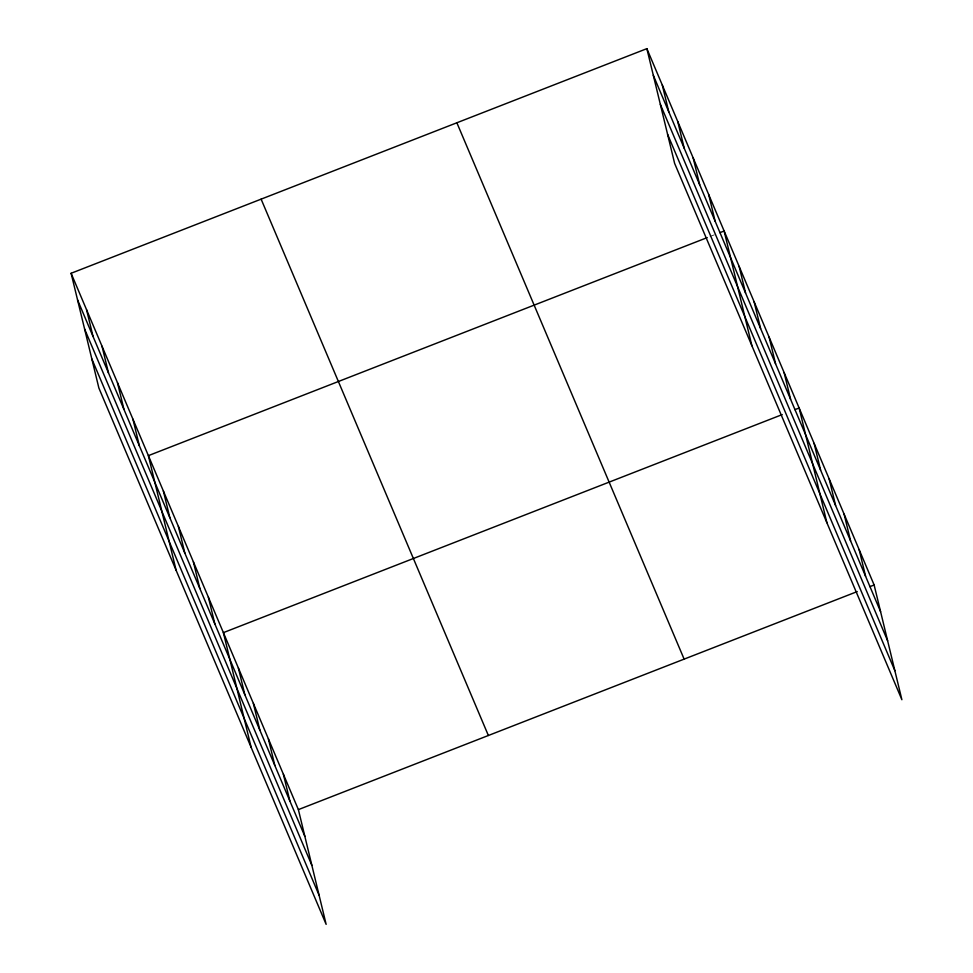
<?xml version="1.0" encoding="UTF-8"?>
<svg xmlns="http://www.w3.org/2000/svg" width="973" height="973" viewBox="0 0 973 973"><rect width="100%" height="100%" fill="white"/><g stroke="black" fill="none" stroke-linecap="round" stroke-linejoin="round"><path stroke-width="0.73" stroke-dasharray="4.87 3.65" d="M710.059 236.5L714.279 234.846"/><path stroke-width="1.46" d="M71.114 273.279L298.383 809.621L326.137 924.35L98.869 388.008L71.114 273.279L646.863 48.65L874.131 584.992L901.886 699.721L674.617 163.379L646.863 48.65M707.249 237.594L148.382 455.644L176.137 570.36M719.911 232.656L724.131 231.002L751.886 345.731M782.243 414.583L223.389 632.632L251.143 747.361M794.905 409.645L799.137 408.003L826.892 522.72M298.383 809.621L857.237 591.584M869.911 586.634L874.131 584.992M653.321 75.322L880.577 611.664M660.351 104.379L887.607 640.721M667.587 134.323L894.856 670.665M456.872 122.78L684.128 659.122M261.117 199.149L488.373 735.491M77.572 299.952L304.829 836.294M84.602 329.008L311.859 865.35M91.839 358.952L319.108 895.294M859.135 549.587L865.581 576.259M844.126 514.194L850.584 540.866M829.13 478.801L835.588 505.474M814.133 443.396L820.58 470.068M784.129 372.598L790.587 399.271M769.132 337.205L775.59 363.878M754.136 301.8L760.582 328.473M739.139 266.407L745.586 293.08M708.685 194.539L715.131 221.212M693.226 158.064L699.684 184.736M677.767 121.589L684.226 148.261M662.321 85.125L668.767 111.798M283.386 774.228L289.832 800.901M268.378 738.823L274.836 765.496M253.381 703.43L259.84 730.103M238.385 668.025L244.831 694.698M208.38 597.24L214.838 623.912M193.384 561.835L199.842 588.507M178.387 526.442L184.834 553.114M163.391 491.037L169.837 517.709M132.936 419.168L139.382 445.841M117.478 382.693L123.936 409.365M102.019 346.23L108.477 372.902M86.573 309.755L93.019 336.427"/></g></svg>
